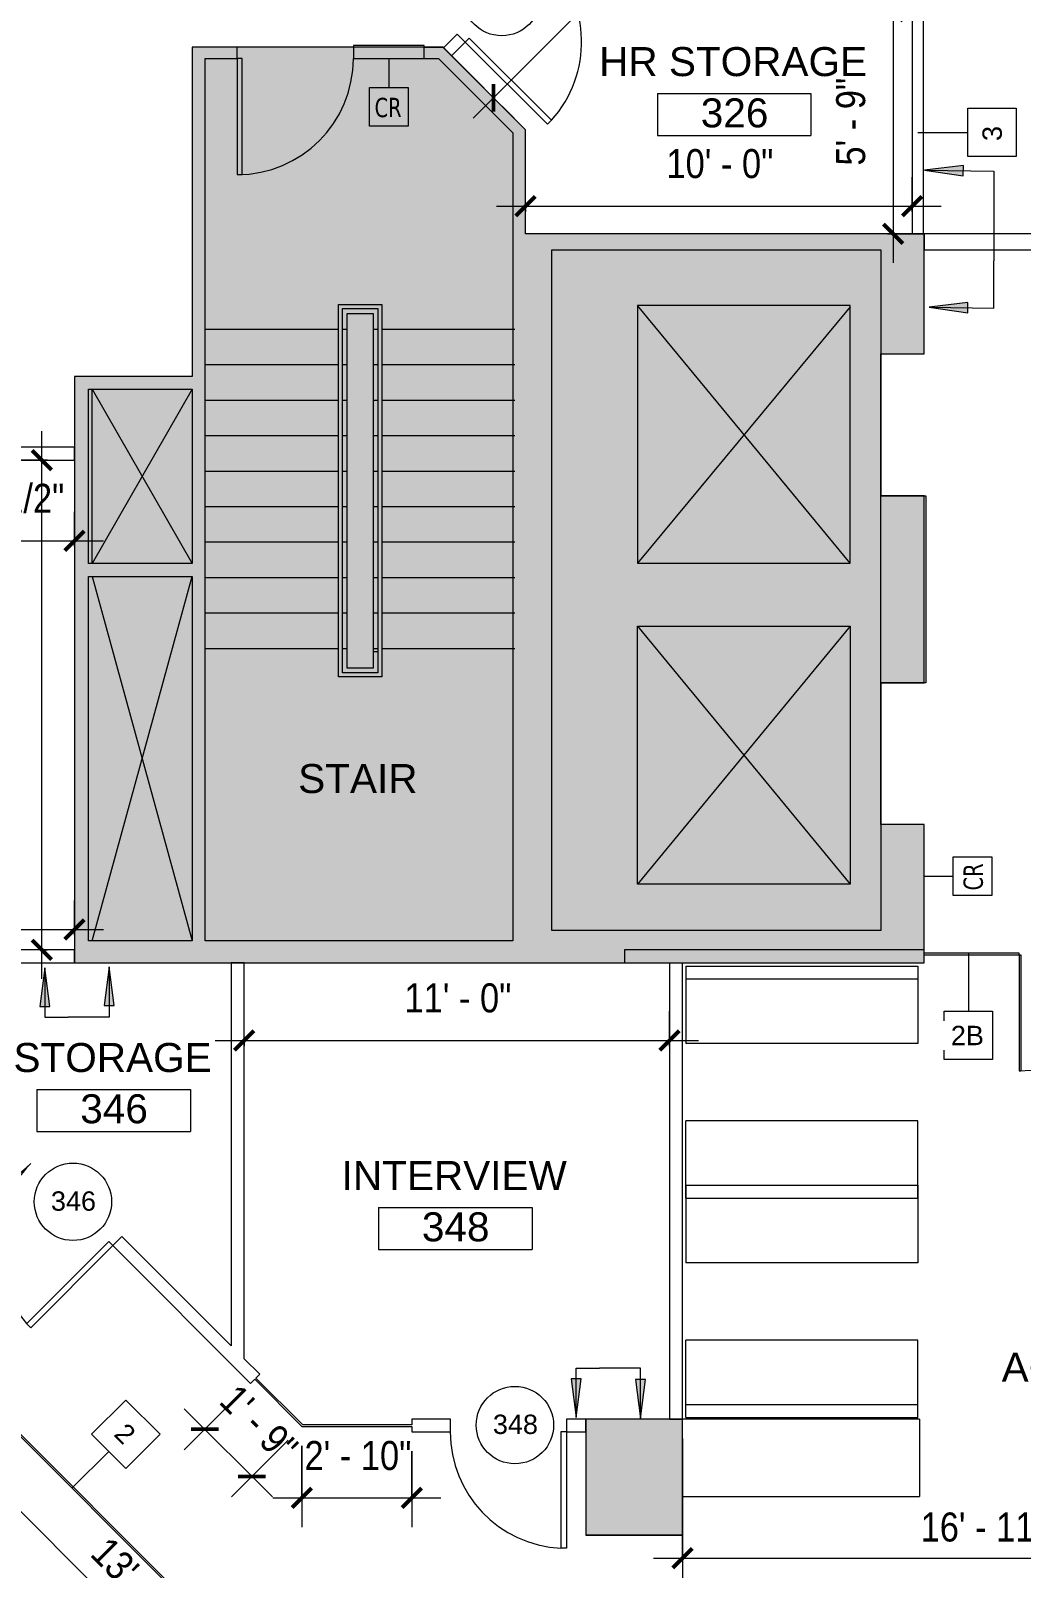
# Model space of a CAD drawing. Header units: inches. Extents: x 41 to 3077, y -701 to 1388.
# Drawn here: x 1170.2 to 1477.4, y -351.5 to 125.3 of the extents above; entities that cross this region are included whole.
import ezdxf

# ---------------------------------------------------------------- set-up
doc = ezdxf.new("R2010")
doc.units = ezdxf.units.IN
doc.header["$MEASUREMENT"] = 0
for name, color, linetype, lineweight in [('3rd Floor Revit Background_dwg', 8, 'Continuous', 9), ('A-ANNO-DIMS', 211, 'Continuous', 9), ('A-ANNO-DIMS-96', 211, 'Continuous', 9), ('A-ANNO-NOTE', 131, 'Continuous', 9), ('A-AREA-IDEN', 2, 'Continuous', 20), ('A-DETL-GENF', 92, 'Continuous', 9), ('A-DETL-MEDM', 33, 'Continuous', 20), ('A-DOOR', 31, 'Continuous', 9), ('A-DOOR-IDEN', 31, 'Continuous', 20), ('A-WALL', 113, 'Continuous', 9), ('A-WALL-IDEN', 211, 'Continuous', 20), ('AWAEX', 7, 'Continuous', 9), ('G-ANNO-SYMB', 111, 'Continuous', 9), ('I-WALL', 2, 'Continuous', 9), ('Q-CASE', 31, 'Continuous', 9)]:
    doc.layers.add(name, color=color, linetype=linetype, lineweight=lineweight)
doc.styles.add('Arial', font='arial.ttf', dxfattribs={"height": 9})
doc.styles.add('Arial_4', font='arial.ttf', dxfattribs={"height": 6})
doc.styles.add('Arial_5', font='arial.ttf', dxfattribs={"width": 0.85, "height": 9})
doc.styles.add('Tahoma', font='tahoma.ttf', dxfattribs={"width": 0.85, "height": 6})
doc.dimstyles.new('Linear_-_3_32__Arial__85_-_1_2__Tolerance', dxfattribs={"dimscale": 12, "dimtxt": 9.182335, "dimasz": 0.5, "dimexe": 0.75, "dimexo": 0.5, "dimgap": 0.5, "dimtad": 1, "dimdec": 1, "dimrnd": 0.5, "dimzin": 3, "dimdsep": 46, "dimlunit": 4, "dimtxsty": 'Arial_5', "dimblk1": 'OBLIQUE', "dimblk2": 'OBLIQUE', "dimsah": 1, "dimcen": 0.09, "dimdle": 0.75, "dimazin": 0, "dimtfac": 1, "dimtdec": 4, "dimtix": 1, "dimtmove": 0, "dimatfit": 3, "dimfxl": 1, "dimtvp": 1, "dimfrac": 2, "dimtolj": 1, "dimtzin": 0, "dimarcsym": 2})
doc.dimstyles.new('Linear_-_3_32__Arial__85_-_1_2__Tolerance_1', dxfattribs={"dimscale": 12, "dimtxt": 9.182335, "dimasz": 0.5, "dimexe": 0.75, "dimexo": 0.5, "dimgap": 0.5, "dimtad": 1, "dimdec": 1, "dimrnd": 0.5, "dimzin": 3, "dimdsep": 46, "dimlunit": 4, "dimtxsty": 'Arial_5', "dimblk1": 'OBLIQUE', "dimblk2": 'OBLIQUE', "dimsah": 1, "dimcen": 0.09, "dimdle": 0.75, "dimazin": 0, "dimtfac": 1, "dimtdec": 4, "dimtix": 1, "dimtmove": 2, "dimatfit": 3, "dimfxl": 1, "dimtvp": 1, "dimfrac": 2, "dimtolj": 1, "dimtzin": 0, "dimarcsym": 2})
doc.dimstyles.new('Linear_-_3_32__Arial__85_-_1__Tolerance_1', dxfattribs={"dimscale": 12, "dimtxt": 9.182335, "dimasz": 0.5, "dimexe": 0.75, "dimexo": 0.5, "dimgap": 0.5, "dimtad": 1, "dimdec": 0, "dimzin": 3, "dimdsep": 46, "dimlunit": 4, "dimtxsty": 'Arial_5', "dimblk1": 'OBLIQUE', "dimblk2": 'OBLIQUE', "dimsah": 1, "dimcen": 0.09, "dimdle": 0.75, "dimazin": 0, "dimtfac": 1, "dimtdec": 4, "dimtix": 1, "dimtmove": 0, "dimatfit": 3, "dimfxl": 1, "dimtvp": 1, "dimfrac": 2, "dimtolj": 1, "dimtzin": 0, "dimarcsym": 2})

# ---------------------------------------------------------------- blocks, each defined once
blk = doc.blocks.new('Single-Flush - 36_ x 96_-2611463-3rd Floor New Construction - Partition Plan')
at = {"layer": 'A-DOOR', "color": 250, "lineweight": 20}
for p, q in [((16.25, 1.75), (16.25, 37.77)), ((18, 37.77), (16.25, 37.77)), ((18, 1.75), (18, 37.77)), ((18, 1.75), (16.25, 1.75))]:
    blk.add_line(p, q, dxfattribs=at)
at = {"layer": 'A-DOOR'}
blk.add_arc((18, 1.75), 36.07, 92.7812, 180, dxfattribs=at)
blk = doc.blocks.new('Single-Flush - 36_ x 96_-1525938-3rd Floor New Construction - Partition Plan')
at = {"layer": 'A-DOOR', "color": 250, "lineweight": 20}
for p, q in [((16.25, -2), (16.25, -38.02)), ((18, -2), (16.25, -2)), ((18, -2), (18, -38.02)), ((18, -38.02), (16.25, -38.02))]:
    blk.add_line(p, q, dxfattribs=at)
at = {"layer": 'A-DOOR'}
blk.add_arc((18, -2), 36.07, 180, 267.2188, dxfattribs=at)
blk = doc.blocks.new('Double-Glass - No Frame - 72_ x 96_-2616943-3rd Floor New Construction - Partition Plan')
at = {"layer": 'A-DOOR', "color": 250, "lineweight": 20}
for p, q in [((-36, -0.25), (-36, -36.25)), ((-36, -0.25), (-35.5, -0.25)), ((-35.5, -0.25), (-35.5, -36.25)), ((35.5, -0.25), (35.5, -36.25)), ((36, -0.25), (35.5, -0.25)), ((36, -0.25), (36, -36.25)), ((-36, -36.25), (-35.5, -36.25))]:
    blk.add_line(p, q, dxfattribs=at)
at = {"layer": 'A-DOOR'}
for centre, start, end in [((-36, -0.25), 270, 360), ((36, -0.25), 180, 270)]:
    blk.add_arc(centre, 36, start, end, dxfattribs=at)
blk = doc.blocks.new('Double-Flush - 72_ x 84_-2907037-3rd Floor New Construction - Partition Plan')
at = {"layer": 'A-DOOR', "color": 250, "lineweight": 20}
for p, q in [((-36, -2), (-36, -38)), ((-36, -2), (-34.25, -2)), ((-34.25, -2), (-34.25, -38)), ((34.25, -2), (34.25, -37.96)), ((36, -2), (34.25, -2)), ((36, -2), (36, -38)), ((-36, -38), (-34.25, -38))]:
    blk.add_line(p, q, dxfattribs=at)
at = {"layer": 'A-DOOR'}
for centre, start, end in [((-36, -2), 270, 360), ((36, -2), 180, 270)]:
    blk.add_arc(centre, 36, start, end, dxfattribs=at)
blk = doc.blocks.new('Counter Top _No Backsplash_ - Standard Counter Top-2794270-3rd Floor New Construction - Partition Plan')
at = {"layer": 'Q-CASE', "lineweight": 13}
for p, q in [((-47.12, 0), (-47.26, 0)), ((-46.62, 0), (-47.12, 0)), ((25.38, 0), (-46.62, 0)), ((26.38, 0), (25.38, 0)), ((-47.26, 0), (-47.26, -24)), ((26.38, 0), (26.38, -24)), ((-47.26, -24), (-46.62, -24)), ((-46.62, -24), (25.38, -24)), ((25.38, -24), (26.38, -24))]:
    blk.add_line(p, q, dxfattribs=at)
blk = doc.blocks.new('Base Cabinet - Standard Base Cabinet-2794247-3rd Floor New Construction - Partition Plan')
at = {"layer": 'Q-CASE', "lineweight": 13}
blk.add_line((71.24, 0), (-0.76, 0), dxfattribs=at)
blk = doc.blocks.new('3rd Floor Revit Background_dwg-1506769-3rd Floor New Construction - Partition Plan')
at = {"layer": 'AWAEX'}
blk.add_hatch(color=256, dxfattribs=at).paths.add_polyline_path([(185.68, -341.22), (189.68, -341.22), (189.68, -305.22), (159.68, -305.22), (159.68, -341.22)], flags=0)
for p, q in [((109.56, 120.23), (115.4, 120.23)), ((109.56, 116.73), (113.95, 116.73)), ((264.66, 62.36), (264.41, 62.36)), ((251.16, 57.36), (251.16, -18.86)), ((37.56, 52.27), (37.56, 48.77)), ((241.69, -39.82), (175.69, 40.18)), ((241.69, 39.7), (175.69, -39.82)), ((82.92, 32.69), (41.67, 32.69)), ((85.67, 32.69), (84.17, 32.69)), ((95.17, 32.69), (93.67, 32.69)), ((137.67, 32.69), (96.42, 32.69)), ((82.92, 21.69), (41.67, 21.69)), ((85.67, 21.69), (84.17, 21.69)), ((95.17, 21.69), (93.67, 21.69)), ((137.67, 21.69), (96.42, 21.69)), ((82.92, 10.69), (41.67, 10.69)), ((85.67, 10.69), (84.17, 10.69)), ((95.17, 10.69), (93.67, 10.69)), ((137.67, 10.69), (96.42, 10.69)), ((82.92, -0.31), (41.67, -0.31)), ((85.67, -0.31), (84.17, -0.31)), ((95.17, -0.31), (93.67, -0.31)), ((137.67, -0.31), (96.42, -0.31)), ((1.06, -7.79), (1.06, -159.73)), ((82.92, -11.31), (41.67, -11.31)), ((85.67, -11.31), (84.17, -11.31)), ((95.17, -11.31), (93.67, -11.31)), ((137.67, -11.31), (96.42, -11.31)), ((82.92, -22.31), (41.67, -22.31)), ((85.67, -22.31), (84.17, -22.31)), ((95.17, -22.31), (93.67, -22.31)), ((137.67, -22.31), (96.42, -22.31)), ((82.92, -33.31), (41.67, -33.31)), ((85.67, -33.31), (84.17, -33.31)), ((95.17, -33.31), (93.67, -33.31)), ((137.67, -33.31), (96.42, -33.31)), ((175.69, -39.82), (241.69, -39.82)), ((82.92, -44.31), (41.67, -44.31)), ((85.67, -44.31), (84.17, -44.31)), ((95.17, -44.31), (93.67, -44.31)), ((137.67, -44.31), (96.42, -44.31)), ((82.92, -55.31), (41.67, -55.31)), ((85.67, -55.31), (84.17, -55.31)), ((95.17, -55.31), (93.67, -55.31)), ((137.67, -55.31), (96.42, -55.31)), ((175.69, -59.36), (241.69, -139.36)), ((241.69, -59.36), (175.69, -139.36)), ((175.69, -139.36), (175.69, -59.36)), ((82.92, -66.31), (41.67, -66.31)), ((85.67, -66.31), (84.17, -66.31)), ((95.17, -66.31), (93.67, -66.31)), ((137.67, -66.31), (96.42, -66.31)), ((95.17, -67.31), (93.67, -67.31)), ((251.16, -76.86), (251.16, -120.86)), ((1.06, -163.73), (49.68, -163.73)), ((53.68, -163.73), (171.66, -163.73)), ((189.68, -305.22), (159.68, -305.22)), ((159.68, -305.22), (159.68, -341.22)), ((189.68, -341.22), (189.68, -305.22)), ((159.68, -341.22), (185.68, -341.22)), ((189.68, -341.22), (159.68, -341.22)), ((185.68, -341.22), (189.68, -341.22))]:
    blk.add_line(p, q, dxfattribs=at)
at = {"layer": 'AWAEX', "flags": 128}
for points in [[(41.56, 116.73), (51.56, 116.73), (51.56, 120.23), (49.56, 120.23), (37.56, 120.23), (37.56, 18.14), (1.06, 18.14), (1.06, -3.79)], [(115.57, 120.06), (115.4, 120.23), (109.56, 120.23)], [(109.56, 116.73), (113.95, 116.73), (137.04, 93.65), (137.04, -156.86), (41.56, -156.86), (41.56, 116.73)], [(260.91, 62.36), (140.97, 62.36), (140.97, 94.66), (118.05, 117.59)], [(264.66, -159.73), (264.66, -120.86), (251.16, -120.86), (251.16, -153.73), (149.16, -153.73), (149.16, 57.36), (251.16, 57.36), (251.16, 25.14), (264.66, 25.14), (264.66, 57.36)], [(84.17, -73.81), (84.17, 39.19), (95.17, 39.19), (95.17, -73.81), (84.17, -73.81)], [(37.56, 14.14), (6.56, -39.86), (6.56, 14.14), (37.56, -39.86)], [(5.43, -156.86), (5.43, -43.86), (37.56, -43.86), (37.56, -156.86), (5.43, -156.86)], [(6.56, -43.86), (37.56, -156.86), (6.56, -156.86), (37.56, -43.86)], [(241.69, -139.36), (175.69, -139.36), (175.69, -59.36), (241.69, -59.36), (241.69, -139.36)]]:
    blk.add_lwpolyline(points, dxfattribs=at)
for points in [[(51.56, 116.73), (51.56, 80.73), (53.06, 80.73), (53.06, 116.73)], [(82.92, -75.06), (82.92, 40.44), (96.42, 40.44), (96.42, -75.06)], [(241.69, 40.18), (175.69, 40.18), (175.69, -39.82), (241.69, -39.82)], [(93.67, 37.69), (93.67, -72.31), (85.67, -72.31), (85.67, 37.69)], [(5.43, 14.14), (37.56, 14.14), (37.56, -39.86), (5.43, -39.86)], [(251.16, -76.86), (251.16, -18.86), (265.16, -18.86), (265.16, -76.86)]]:
    blk.add_lwpolyline(points, close=True, dxfattribs=at)
at = {"layer": 'AWAEX'}
blk.add_arc((51.56, 116.73), 36, 270, 0, dxfattribs=at)
at = {"layer": 'AWAEX', "insert": (88.96, -102.07), "char_height": 9, "width": 44.1848, "attachment_point": 2, "line_spacing_factor": 0.941778, "style": 'Arial'}
blk.add_mtext('STAIR', dxfattribs=at)
blk = doc.blocks.new('FORM Room Tag - Name _ Number-61107-3rd Floor New Construction - Partition Plan')
at = {"layer": 'A-AREA-IDEN'}
for p, q in [((-0.2444, -0.0231), (-0.2444, -0.1589)), ((-0.2444, -0.0231), (0.2515, -0.0231)), ((0.2515, -0.0231), (0.2515, -0.1589)), ((-0.2444, -0.1589), (0.2515, -0.1589))]:
    blk.add_line(p, q, dxfattribs=at)
blk = doc.blocks.new('FORM Wall Tag - Default-61693-3rd Floor New Construction - Partition Plan')
at = {"layer": 'A-WALL-IDEN'}
for p, q in [((-0.078125, 0.078125), (0.078125, 0.078125)), ((-0.078125, -0.078125), (-0.078125, 0.078125)), ((0.078125, 0.078125), (0.078125, -0.078125)), ((0.078125, -0.078125), (-0.078125, -0.078125))]:
    blk.add_line(p, q, dxfattribs=at)
blk = doc.blocks.new('FORM Door Tag - Default-60822-3rd Floor New Construction - Partition Plan')
at = {"layer": 'A-DOOR-IDEN'}
blk.add_circle((-0.002, 0), 0.125, dxfattribs=at)
blk = doc.blocks.new('DIMBLOCK1-3rd Floor New Construction - Partition Plan')
at = {"layer": 'A-ANNO-DIMS-96'}
for p, q in [((1236.35, -189.52), (1236.35, -178.76)), ((1368.35, -189.52), (1368.35, -178.76)), ((1227.35, -187.76), (1377.35, -187.76)), ((1236.35, -187.76), (1236.35, -189.52)), ((1368.35, -187.76), (1368.35, -189.52))]:
    blk.add_line(p, q, dxfattribs=at)
at = {"layer": 'A-ANNO-DIMS-96', "lineweight": 50}
for p, q in [((1236.35, -187.76), (1239.35, -184.76)), ((1368.35, -187.76), (1371.35, -184.76)), ((1236.35, -187.76), (1233.35, -190.76)), ((1368.35, -187.76), (1365.35, -190.76))]:
    blk.add_line(p, q, dxfattribs=at)
at = {"layer": 'A-ANNO-DIMS-96', "color": 0, "insert": (1286.1, -170.08), "char_height": 9, "width": 38.9896, "attachment_point": 1, "line_spacing_factor": 0.941778, "style": 'Arial_5'}
blk.add_mtext('11\' - 0"', dxfattribs=at)
blk = doc.blocks.new('_Oblique')
at = {"color": 0, "linetype": 'ByBlock', "lineweight": -2}
blk.add_line((-0.5, -0.5), (0.5, 0.5), dxfattribs=at)
blk = doc.blocks.new('DIMBLOCK3-3rd Floor New Construction - Partition Plan')
at = {"layer": 'A-ANNO-DIMS-96'}
for p, q in [((1372.35, -311.22), (1372.35, -357.37)), ((1372.35, -348.37), (1372.35, -311.22)), ((1575.82, -347.22), (1575.82, -357.37)), ((1575.82, -348.37), (1575.82, -347.22)), ((1363.35, -348.37), (1584.82, -348.37))]:
    blk.add_line(p, q, dxfattribs=at)
at = {"layer": 'A-ANNO-DIMS-96', "lineweight": 50}
for p, q in [((1372.35, -348.37), (1375.35, -345.37)), ((1575.82, -348.37), (1578.82, -345.37)), ((1372.35, -348.37), (1369.35, -351.37)), ((1575.82, -348.37), (1572.82, -351.37))]:
    blk.add_line(p, q, dxfattribs=at)
at = {"layer": 'A-ANNO-DIMS-96', "color": 0, "insert": (1446.19, -334.19), "char_height": 9, "width": 66.9604, "attachment_point": 1, "line_spacing_factor": 0.941778, "style": 'Arial_5'}
blk.add_mtext('16\' - 11 1/2"', dxfattribs=at)
blk = doc.blocks.new('DIMBLOCK26-3rd Floor New Construction - Partition Plan')
at = {"layer": 'A-ANNO-DIMS-96'}
for p, q in [((1323.64, 69.21), (1323.64, 79.97)), ((1443.57, 69.21), (1443.57, 79.97)), ((1314.64, 70.97), (1452.57, 70.97)), ((1323.64, 70.97), (1323.64, 69.21)), ((1443.57, 70.97), (1443.57, 69.21))]:
    blk.add_line(p, q, dxfattribs=at)
at = {"layer": 'A-ANNO-DIMS-96', "lineweight": 50}
for p, q in [((1323.64, 70.97), (1326.64, 73.97)), ((1443.57, 70.97), (1446.57, 73.97)), ((1323.64, 70.97), (1320.64, 67.97)), ((1443.57, 70.97), (1440.57, 67.97))]:
    blk.add_line(p, q, dxfattribs=at)
at = {"layer": 'A-ANNO-DIMS-96', "color": 0, "insert": (1367.36, 88.65), "char_height": 9, "width": 38.9896, "attachment_point": 1, "line_spacing_factor": 0.941778, "style": 'Arial_5'}
blk.add_mtext('10\' - 0"', dxfattribs=at)
blk = doc.blocks.new('DIMBLOCK27-3rd Floor New Construction - Partition Plan')
at = {"layer": 'A-ANNO-DIMS-96'}
for p, q in [((1437.68, 140.39), (1437.68, 53.36)), ((1437.57, 131.39), (1446.68, 131.39)), ((1437.68, 131.39), (1437.57, 131.39)), ((1435.92, 62.36), (1446.68, 62.36)), ((1437.68, 62.36), (1435.92, 62.36))]:
    blk.add_line(p, q, dxfattribs=at)
at = {"layer": 'A-ANNO-DIMS-96', "lineweight": 50}
for p, q in [((1437.68, 131.39), (1434.68, 134.39)), ((1437.68, 131.39), (1440.68, 128.39)), ((1437.68, 62.36), (1434.68, 65.36)), ((1437.68, 62.36), (1440.68, 59.36))]:
    blk.add_line(p, q, dxfattribs=at)
at = {"layer": 'A-ANNO-DIMS-96', "color": 0, "insert": (1419.99, 83.53), "char_height": 9, "width": 32.0393, "attachment_point": 1, "rotation": 90, "line_spacing_factor": 0.941778, "style": 'Arial_5'}
blk.add_mtext('5\' - 9"', dxfattribs=at)
blk = doc.blocks.new('DIMBLOCK28-3rd Floor New Construction - Partition Plan')
at = {"layer": 'A-ANNO-DIMS-96'}
for p, q in [((1398.42, 189.27), (1307.36, 98.21)), ((1390.81, 184.15), (1398.42, 176.54)), ((1392.05, 182.91), (1390.81, 184.15)), ((1312.48, 105.82), (1320.09, 98.21)), ((1313.72, 104.58), (1312.48, 105.82))]:
    blk.add_line(p, q, dxfattribs=at)
at = {"layer": 'A-ANNO-DIMS-96', "lineweight": 50}
for p, q in [((1392.05, 182.91), (1392.05, 187.15)), ((1392.05, 182.91), (1392.05, 178.67)), ((1313.72, 104.58), (1313.72, 108.82)), ((1313.72, 104.58), (1313.72, 100.33))]:
    blk.add_line(p, q, dxfattribs=at)
at = {"layer": 'A-ANNO-DIMS-96', "color": 0, "insert": (1336.84, 147.67), "char_height": 9, "width": 32.0393, "attachment_point": 1, "rotation": 45, "line_spacing_factor": 0.941778, "style": 'Arial_5'}
blk.add_mtext('9\' - 3"', dxfattribs=at)
blk = doc.blocks.new('DIMBLOCK52-3rd Floor New Construction - Partition Plan')
at = {"layer": 'A-ANNO-DIMS-96'}
for p, q in [((1254.3, -313.47), (1254.3, -338.69)), ((1254.3, -329.69), (1254.3, -313.47)), ((1288.35, -315.22), (1288.35, -338.69)), ((1288.35, -329.69), (1288.35, -315.22)), ((1245.3, -329.69), (1297.35, -329.69))]:
    blk.add_line(p, q, dxfattribs=at)
at = {"layer": 'A-ANNO-DIMS-96', "lineweight": 50}
for p, q in [((1254.3, -329.69), (1257.3, -326.69)), ((1288.35, -329.69), (1291.35, -326.69)), ((1254.3, -329.69), (1251.3, -332.69)), ((1288.35, -329.69), (1285.35, -332.69))]:
    blk.add_line(p, q, dxfattribs=at)
at = {"layer": 'A-ANNO-DIMS-96', "color": 0, "insert": (1255.08, -312.01), "char_height": 9, "width": 38.9896, "attachment_point": 1, "line_spacing_factor": 0.941778, "style": 'Arial_5'}
blk.add_mtext('2\' - 10"', dxfattribs=at)
blk = doc.blocks.new('DIMBLOCK53-3rd Floor New Construction - Partition Plan')
at = {"layer": 'A-ANNO-DIMS-96'}
for p, q in [((1234.11, -298.41), (1217.78, -314.73)), ((1224.15, -308.37), (1234.11, -298.41)), ((1245.14, -329.36), (1217.78, -302)), ((1250.06, -311.72), (1232.41, -329.36)), ((1238.78, -323), (1250.06, -311.72))]:
    blk.add_line(p, q, dxfattribs=at)
at = {"layer": 'A-ANNO-DIMS-96', "lineweight": 50}
for p, q in [((1224.15, -308.37), (1219.91, -308.37)), ((1224.15, -308.37), (1228.39, -308.37)), ((1238.78, -323), (1234.54, -323)), ((1238.78, -323), (1243.02, -323))]:
    blk.add_line(p, q, dxfattribs=at)
at = {"layer": 'A-ANNO-DIMS-96', "color": 0, "insert": (1234.53, -293.74), "char_height": 9, "width": 32.0393, "attachment_point": 1, "rotation": 315, "line_spacing_factor": 0.941778, "style": 'Arial_5'}
blk.add_mtext('1\' - 9"', dxfattribs=at)
blk = doc.blocks.new('DIMBLOCK54-3rd Floor New Construction - Partition Plan')
at = {"layer": 'A-ANNO-DIMS-96'}
for p, q in [((1173.59, -168.73), (1173.59, 1.21)), ((1175.35, -7.79), (1164.59, -7.79)), ((1173.59, -7.79), (1175.35, -7.79)), ((1175.35, -159.73), (1164.59, -159.73)), ((1173.59, -159.73), (1175.35, -159.73))]:
    blk.add_line(p, q, dxfattribs=at)
at = {"layer": 'A-ANNO-DIMS-96', "lineweight": 50}
for p, q in [((1173.59, -7.79), (1170.59, -4.79)), ((1173.59, -7.79), (1176.59, -10.79)), ((1173.59, -159.73), (1170.59, -156.73)), ((1173.59, -159.73), (1176.59, -162.73))]:
    blk.add_line(p, q, dxfattribs=at)
at = {"layer": 'A-ANNO-DIMS-96', "color": 0, "insert": (1155.91, -100.01), "char_height": 9, "width": 38.9896, "attachment_point": 1, "rotation": 90, "line_spacing_factor": 0.941778, "style": 'Arial_5'}
blk.add_mtext('12\' - 8"', dxfattribs=at)
blk = doc.blocks.new('DIMBLOCK55-3rd Floor New Construction - Partition Plan')
at = {"layer": 'A-ANNO-DIMS-96'}
for p, q in [((1125.47, -13.79), (1125.47, -41.84)), ((1125.47, -32.84), (1125.47, -13.79)), ((1183.73, -34.6), (1183.73, -23.84)), ((1116.47, -32.84), (1192.73, -32.84)), ((1183.73, -32.84), (1183.73, -34.6))]:
    blk.add_line(p, q, dxfattribs=at)
at = {"layer": 'A-ANNO-DIMS-96', "lineweight": 50}
for p, q in [((1125.47, -32.84), (1122.47, -35.84)), ((1125.47, -32.84), (1128.47, -29.84)), ((1183.73, -32.84), (1180.73, -35.84)), ((1183.73, -32.84), (1186.73, -29.84))]:
    blk.add_line(p, q, dxfattribs=at)
at = {"layer": 'A-ANNO-DIMS-96', "color": 0, "insert": (1129.59, -15.16), "char_height": 9, "width": 60.0101, "attachment_point": 1, "line_spacing_factor": 0.941778, "style": 'Arial_5'}
blk.add_mtext('4\' - 10 1/2"', dxfattribs=at)
blk = doc.blocks.new('DIMBLOCK56-3rd Floor New Construction - Partition Plan')
at = {"layer": 'A-ANNO-DIMS-96'}
for p, q in [((1109.58, -158.1), (1109.58, -144.42)), ((1183.73, -155.18), (1183.73, -144.42)), ((1100.58, -153.42), (1192.73, -153.42)), ((1109.58, -153.42), (1109.58, -158.1)), ((1183.73, -153.42), (1183.73, -155.18))]:
    blk.add_line(p, q, dxfattribs=at)
at = {"layer": 'A-ANNO-DIMS-96', "lineweight": 50}
for p, q in [((1109.58, -153.42), (1112.58, -150.42)), ((1183.73, -153.42), (1186.73, -150.42)), ((1109.58, -153.42), (1106.58, -156.42)), ((1183.73, -153.42), (1180.73, -156.42))]:
    blk.add_line(p, q, dxfattribs=at)
at = {"layer": 'A-ANNO-DIMS-96', "color": 0, "insert": (1133.3, -141.31), "char_height": 9, "width": 32.0393, "attachment_point": 1, "line_spacing_factor": 0.941778, "style": 'Arial_5'}
blk.add_mtext('6\' - 2"', dxfattribs=at)
blk = doc.blocks.new('DIMBLOCK62-3rd Floor New Construction - Partition Plan')
at = {"layer": 'A-ANNO-DIMS-96'}
for p, q in [((1258.83, -425.64), (1132.97, -299.78)), ((1145.41, -300.06), (1132.97, -312.5)), ((1139.33, -306.14), (1145.41, -300.06)), ((1258.55, -413.2), (1246.11, -425.64)), ((1252.47, -419.28), (1258.55, -413.2))]:
    blk.add_line(p, q, dxfattribs=at)
at = {"layer": 'A-ANNO-DIMS-96', "lineweight": 50}
for p, q in [((1139.33, -306.14), (1135.09, -306.14)), ((1139.33, -306.14), (1143.58, -306.14)), ((1252.47, -419.28), (1248.23, -419.28)), ((1252.47, -419.28), (1256.71, -419.28))]:
    blk.add_line(p, q, dxfattribs=at)
at = {"layer": 'A-ANNO-DIMS-96', "color": 0, "insert": (1194.57, -341.07), "char_height": 9, "width": 38.9896, "attachment_point": 1, "rotation": 315, "line_spacing_factor": 0.941778, "style": 'Arial_5'}
blk.add_mtext('13\' - 4"', dxfattribs=at)

msp = doc.modelspace()

# ---------------------------------------------------------------- hatches: boundary and pattern name
at = {"layer": 'A-ANNO-NOTE', "lineweight": 20}
for points in [[(1447.45, 82.13), (1459.42, 80.36), (1459.47, 83.52)], [(1448.84, 39.65), (1460.81, 37.86), (1460.87, 41.02)], [(1174.52, -165.23), (1172.94, -177.23), (1176.1, -177.23)], [(1194.47, -164.99), (1192.89, -176.99), (1196.05, -176.99)], [(1339.34, -304.75), (1340.92, -292.75), (1337.76, -292.75)], [(1359.29, -304.99), (1360.87, -292.99), (1357.71, -292.99)]]:
    msp.add_hatch(color=256, dxfattribs=at).paths.add_polyline_path(points, flags=0)
at = {"layer": 'A-DETL-GENF'}
h = msp.add_hatch(color=9, dxfattribs=at)
h.paths.add_polyline_path([(2699.74, -163.73), (2713.64, -163.73), (2713.64, 78.29), (2426.14, 78.29), (2426.14, -163.73), (2660.14, -163.73)], flags=0)
h.paths.add_polyline_path([(1444.85, -163.73), (1447.32, -163.73), (1447.32, -120.86), (1433.82, -120.86), (1433.82, -76.86), (1447.32, -76.86), (1447.32, -18.86), (1433.82, -18.86), (1433.82, 25.14), (1447.32, 25.14), (1447.32, 62.36), (1323.64, 62.36), (1323.64, 94.66), (1298.07, 120.23), (1220.23, 120.23), (1220.23, 18.14), (1183.73, 18.14), (1183.73, -163.73), (1433.82, -163.73)], flags=0)
h.paths.add_polyline_path([(1682.35, -163.73), (1714.32, -163.73), (1714.32, -147.94), (1936.36, -147.94), (1936.36, -163.73), (2049.86, -163.73), (2049.86, 62.36), (1575.82, 62.36), (1575.82, 25.14), (1589.82, 25.14), (1589.82, -20.73), (1575.82, -20.73), (1575.82, -78.73), (1589.82, -78.73), (1589.82, -120.86), (1575.82, -120.86), (1575.82, -163.73), (1678.35, -163.73)], flags=0)
h.paths.add_polyline_path([(791.17, 330.78), (841.01, 330.78), (966.34, 456.11), (853.45, 569.01), (791.17, 569.01), (791.16, 773.5), (677.1, 773.5), (677.1, 330.78), (759.34, 330.78)], flags=0)

# ---------------------------------------------------------------- linework, layer by layer
at = {"layer": 'A-ANNO-NOTE', "lineweight": 20}
for p, q in [((1281.23, 116.73), (1281.23, 107.73)), ((1275.23, 107.73), (1287.23, 107.73)), ((1275.23, 95.73), (1275.23, 107.73)), ((1287.23, 107.73), (1287.23, 95.73)), ((1287.23, 95.73), (1275.23, 95.73)), ((1459.47, 83.52), (1447.45, 82.13)), ((1447.45, 82.13), (1459.42, 80.36)), ((1447.45, 82.13), (1468.94, 81.78)), ((1459.42, 80.36), (1459.47, 83.52)), ((1468.94, 81.78), (1468.94, 53.99)), ((1468.94, 39.3), (1468.94, 53.99)), ((1460.87, 41.02), (1448.84, 39.65)), ((1448.84, 39.65), (1460.81, 37.86)), ((1448.84, 39.65), (1468.94, 39.3)), ((1460.81, 37.86), (1460.87, 41.02)), ((1456.32, -130.86), (1468.32, -130.86)), ((1456.32, -142.86), (1456.32, -130.86)), ((1468.32, -130.86), (1468.32, -142.86)), ((1447.32, -136.86), (1456.32, -136.86)), ((1468.32, -142.86), (1456.32, -142.86)), ((1174.52, -165.23), (1172.94, -177.23)), ((1176.1, -177.23), (1174.52, -165.23)), ((1174.52, -165.23), (1174.52, -180.56)), ((1194.47, -164.99), (1192.89, -176.99)), ((1196.05, -176.99), (1194.47, -164.99)), ((1194.47, -164.99), (1194.47, -180.56)), ((1172.94, -177.23), (1176.1, -177.23)), ((1174.52, -180.56), (1181.73, -180.56)), ((1194.47, -180.56), (1181.73, -180.56)), ((1192.89, -176.99), (1196.05, -176.99)), ((1339.34, -289.42), (1346.54, -289.42)), ((1339.34, -304.75), (1339.34, -289.42)), ((1359.29, -289.42), (1346.54, -289.42)), ((1359.29, -304.99), (1359.29, -289.42)), ((1340.92, -292.75), (1337.76, -292.75)), ((1337.76, -292.75), (1339.34, -304.75)), ((1339.34, -304.75), (1340.92, -292.75)), ((1360.87, -292.99), (1357.71, -292.99)), ((1357.71, -292.99), (1359.29, -304.99)), ((1359.29, -304.99), (1360.87, -292.99))]:
    msp.add_line(p, q, dxfattribs=at)
at = {"layer": 'A-DETL-MEDM'}
for p, q in [((1234.23, 120.23), (1220.23, 120.23)), ((1220.23, 120.23), (1220.23, 18.14)), ((1270.23, 120.23), (1234.23, 120.23)), ((1298.07, 120.23), (1270.23, 120.23)), ((1323.64, 94.66), (1298.07, 120.23)), ((1323.64, 62.36), (1323.64, 94.66)), ((1447.32, 62.36), (1323.64, 62.36)), ((1447.32, 25.14), (1447.32, 62.36)), ((1433.82, -18.86), (1433.82, 25.14)), ((1433.82, 25.14), (1447.32, 25.14)), ((1220.23, 18.14), (1183.73, 18.14)), ((1183.73, 18.14), (1183.73, -163.73)), ((1447.32, -18.86), (1433.82, -18.86)), ((1447.32, -76.86), (1447.32, -18.86)), ((1433.82, -120.86), (1433.82, -76.86)), ((1433.82, -76.86), (1447.32, -76.86)), ((1447.32, -120.86), (1433.82, -120.86)), ((1447.32, -163.73), (1447.32, -120.86)), ((1183.73, -163.73), (1447.32, -163.73)), ((1373.35, -164.72), (1445.35, -164.72)), ((1373.35, -164.72), (1373.35, -188.72)), ((1445.35, -164.72), (1445.35, -188.72)), ((1373.35, -168.72), (1445.35, -168.72)), ((1445.35, -188.72), (1373.35, -188.72)), ((1445.35, -212.72), (1373.35, -212.72)), ((1373.35, -236.72), (1373.35, -212.72)), ((1445.35, -236.72), (1445.35, -212.72)), ((1373.35, -232.72), (1445.35, -232.72)), ((1373.35, -232.72), (1373.35, -256.72)), ((1445.35, -232.72), (1445.35, -256.72)), ((1373.35, -236.72), (1445.35, -236.72)), ((1445.35, -256.72), (1373.35, -256.72)), ((1373.35, -304.72), (1373.35, -280.72)), ((1445.35, -280.72), (1373.35, -280.72)), ((1445.35, -304.72), (1445.35, -280.72)), ((1373.35, -300.72), (1445.35, -300.72)), ((1373.35, -304.72), (1445.35, -304.72))]:
    msp.add_line(p, q, dxfattribs=at)
at = {"layer": 'A-WALL', "color": 250, "lineweight": 20}
for p, q in [((1292.23, 120.73), (1270.23, 120.73)), ((1270.23, 120.73), (1270.23, 116.73)), ((1292.23, 116.73), (1292.23, 120.73)), ((1270.23, 116.73), (1292.23, 116.73)), ((1575.82, 62.36), (1447.32, 62.36)), ((1447.32, 62.36), (1447.32, 57.36)), ((1447.32, 57.36), (1575.82, 57.36)), ((1183.73, -3.79), (1123.81, -3.79)), ((1183.73, -7.79), (1183.73, -3.79)), ((1125.47, -7.79), (1183.73, -7.79)), ((1183.73, -159.73), (1109.58, -159.73)), ((1183.73, -163.73), (1183.73, -159.73)), ((1447.32, -159.73), (1354.32, -159.73)), ((1354.32, -159.73), (1354.32, -163.73)), ((1447.32, -160.73), (1447.32, -159.73)), ((1447.32, -163.73), (1447.32, -161.23)), ((1113.58, -163.73), (1183.73, -163.73)), ((1232.35, -163.73), (1232.35, -282.5)), ((1236.35, -163.73), (1232.35, -163.73)), ((1236.35, -286.5), (1236.35, -163.73)), ((1354.32, -163.73), (1368.35, -163.73)), ((1368.35, -163.73), (1368.35, -305.22)), ((1372.35, -305.22), (1372.35, -163.73)), ((1372.35, -163.73), (1447.32, -163.73)), ((1198.43, -248.59), (1195.6, -251.42)), ((1195.6, -251.42), (1238.35, -294.16)), ((1232.35, -282.5), (1198.43, -248.59)), ((1241.18, -291.34), (1236.35, -286.5)), ((1238.35, -294.16), (1239.67, -292.84)), ((1240.03, -292.49), (1241.18, -291.34)), ((1300.35, -305.22), (1288.35, -305.22)), ((1288.35, -305.22), (1288.35, -306.97)), ((1288.35, -307.47), (1288.35, -309.22)), ((1288.35, -309.22), (1300.35, -309.22)), ((1300.35, -309.22), (1300.35, -305.22)), ((1342.35, -305.22), (1336.35, -305.22)), ((1336.35, -305.22), (1336.35, -309.22)), ((1336.35, -309.22), (1342.35, -309.22)), ((1342.35, -309.22), (1342.35, -305.22)), ((1368.35, -305.22), (1372.35, -305.22))]:
    msp.add_line(p, q, dxfattribs=at)
at = {"layer": 'A-WALL-IDEN'}
for p, q in [((1445.32, 93.81), (1460.86, 93.81)), ((1461.03, -160.98), (1461.03, -178.74)), ((1183.13, -326.46), (1194.36, -315.23))]:
    msp.add_line(p, q, dxfattribs=at)
at = {"layer": 'I-WALL', "color": 250, "lineweight": 20}
for p, q in [((1443.57, 131.39), (1443.57, 62.36)), ((1447.07, 62.36), (1447.07, 132.84)), ((1302.48, 124.3), (1298.24, 120.06)), ((1304.96, 121.83), (1302.48, 124.3)), ((1298.24, 120.06), (1300.71, 117.59)), ((1300.71, 117.59), (1304.96, 121.83)), ((1443.57, 62.36), (1447.07, 62.36)), ((1476.82, -160.73), (1447.32, -160.73)), ((1447.32, -161.23), (1476.82, -161.23)), ((1476.82, -161.23), (1476.82, -160.73)), ((1150.89, -294.58), (1264.03, -407.72)), ((1264.39, -407.36), (1151.25, -294.22)), ((1239.67, -292.84), (1254.3, -307.47)), ((1254.51, -306.97), (1240.03, -292.49)), ((1254.3, -307.47), (1288.35, -307.47)), ((1288.35, -306.97), (1254.51, -306.97))]:
    msp.add_line(p, q, dxfattribs=at)

# ---------------------------------------------------------------- block references
at = {"layer": '3rd Floor Revit Background_dwg', "color": 7}
msp.add_blockref('3rd Floor Revit Background_dwg-1506769-3rd Floor New Construction - Partition Plan', (1182.67, 0), dxfattribs=at)
at = {"layer": 'A-AREA-IDEN', "xscale": 95.99999999999994, "yscale": 95.99999999999994, "zscale": 95.99999999999994}
for p in [(1388.02, 108.1), (1195.53, -200.76), (1301.51, -237.37)]:
    msp.add_blockref('FORM Room Tag - Name _ Number-61107-3rd Floor New Construction - Partition Plan', p, dxfattribs=at)
at = {"layer": 'A-DOOR', "lineweight": 13}
for name, p, rotation in [('Single-Flush - 36_ x 96_-2611463-3rd Floor New Construction - Partition Plan', (1316.45, 135.79), 225), ('Double-Flush - 72_ x 84_-2907037-3rd Floor New Construction - Partition Plan', (1171.56, -224.55), 314.9999999999998)]:
    msp.add_blockref(name, p, dxfattribs=dict(at, rotation=rotation))
for name, p in [('Double-Glass - No Frame - 72_ x 96_-2616943-3rd Floor New Construction - Partition Plan', (1512.82, -160.98)), ('Single-Flush - 36_ x 96_-1525938-3rd Floor New Construction - Partition Plan', (1318.35, -307.22))]:
    msp.add_blockref(name, p, dxfattribs=at)
at = {"layer": 'A-DOOR-IDEN', "xscale": 95.99999999999994, "yscale": 95.99999999999994, "zscale": 95.99999999999994}
for p in [(1316.45, 135.79), (1183.45, -237.83), (1320.55, -307.08)]:
    msp.add_blockref('FORM Door Tag - Default-60822-3rd Floor New Construction - Partition Plan', p, dxfattribs=at)
at = {"layer": 'A-WALL-IDEN', "xscale": 95.99999999999994, "yscale": 95.99999999999994, "zscale": 95.99999999999994}
for p, rotation in [((1468.36, 93.81), 90.00000000000001), ((1199.66, -309.92), 314.9999999999998)]:
    msp.add_blockref('FORM Wall Tag - Default-61693-3rd Floor New Construction - Partition Plan', p, dxfattribs=dict(at, rotation=rotation))
msp.add_blockref('FORM Wall Tag - Default-61693-3rd Floor New Construction - Partition Plan', (1461.03, -186.24), dxfattribs=at)
at = {"layer": 'Q-CASE', "lineweight": 13}
for name, p in [('Counter Top _No Backsplash_ - Standard Counter Top-2794270-3rd Floor New Construction - Partition Plan', (1419.46, -305.22)), ('Base Cabinet - Standard Base Cabinet-2794247-3rd Floor New Construction - Partition Plan', (1373.61, -305.22))]:
    msp.add_blockref(name, p, dxfattribs=at)

# ---------------------------------------------------------------- texts
at = {"layer": 'A-ANNO-NOTE', "insert": (1276.82, 104.55), "char_height": 6, "width": 10.096, "attachment_point": 1, "style": 'Tahoma'}
msp.add_mtext('CR', dxfattribs=at)
at = {"layer": 'A-ANNO-NOTE', "insert": (1459.5, -141.27), "char_height": 6, "width": 10.096, "attachment_point": 1, "rotation": 90, "style": 'Tahoma'}
msp.add_mtext('CR', dxfattribs=at)
at = {"layer": 'A-AREA-IDEN', "lineweight": 9, "char_height": 9, "attachment_point": 2, "line_spacing_factor": 0.941778, "style": 'Arial'}
for s, insert, width in [('HR STORAGE', (1388.03, 120.28), 99.1679), ('326', (1388.49, 104.38), 25.1225), ('STORAGE', (1195.54, -188.58), 73.3842), ('346', (1196.01, -204.48), 25.1225), ('INTERVIEW', (1301.52, -225.19), 83.301), ('348', (1301.98, -241.09), 25.1225)]:
    msp.add_mtext(s, dxfattribs=dict(at, insert=insert, width=width))
at = {"layer": 'A-DOOR-IDEN', "lineweight": 9, "char_height": 6, "width": 16.7484, "attachment_point": 2, "line_spacing_factor": 0.941778, "style": 'Arial_4'}
for s, insert in [('346', (1183.41, -234.6)), ('348', (1320.51, -303.84))]:
    msp.add_mtext(s, dxfattribs=dict(at, insert=insert))

# ---------------------------------------------------------------- dimensions: what is measured, and where the dimension line sits
at = {"layer": 'A-ANNO-DIMS'}
dim = msp.add_linear_dim(base=(1313.72, 104.58), p1=(1395.05, 179.91), p2=(1316.72, 101.58), angle=45, dimstyle='Linear_-_3_32__Arial__85_-_1_2__Tolerance_1', override={"dimpost": '<>', "dimfxl": 110.77724}, dxfattribs=at)
dim.commit()
dim.dimension.update_dxf_attribs({"geometry": 'DIMBLOCK28-3rd Floor New Construction - Partition Plan', "text_midpoint": (1352.41, 154.76), "dimtype": 160, "text_rotation": 45})
for base, p1, p2, angle, dimstyle, override, picture, middle in [((1437.68, 62.36), (1443.57, 131.39), (1441.92, 62.36), 90, 'Linear_-_3_32__Arial__85_-_1_2__Tolerance', {"dimpost": '<>', "dimfxl": 69.046645}, 'DIMBLOCK27-3rd Floor New Construction - Partition Plan', (1427.08, 96.88)), ((1173.59, -7.79), (1169.35, -159.73), (1169.35, -7.79), 90, 'Linear_-_3_32__Arial__85_-_1_2__Tolerance', {"dimpost": '<>', "dimfxl": 151.949394}, 'DIMBLOCK54-3rd Floor New Construction - Partition Plan', (1162.99, -83.76)), ((1224.15, -308.37), (1254.3, -307.47), (1238.35, -294.16), 315, 'Linear_-_3_32__Arial__85_-_1__Tolerance_1', {"dimpost": '<>', "dimfxl": 20.773328}, 'DIMBLOCK53-3rd Floor New Construction - Partition Plan', (1238.96, -308.19))]:
    dim = msp.add_linear_dim(base=base, p1=p1, p2=p2, angle=angle, dimstyle=dimstyle, override=override, dxfattribs=at)
    dim.commit()
    dim.dimension.update_dxf_attribs({"geometry": picture, "text_midpoint": middle})
for base, p1, p2, override, picture, middle in [((1443.57, 70.97), (1323.64, 75.21), (1443.57, 75.21), {"dimpost": '<>', "dimfxl": 119.9345}, 'DIMBLOCK26-3rd Floor New Construction - Partition Plan', (1383.61, 81.56)), ((1183.73, -32.84), (1125.47, -7.79), (1183.73, -28.6), {"dimpost": '<>', "dimfxl": 61.86365}, 'DIMBLOCK55-3rd Floor New Construction - Partition Plan', (1154.6, -22.19)), ((1368.35, -187.76), (1236.35, -183.52), (1368.35, -183.52), {"dimpost": '<>', "dimfxl": 132}, 'DIMBLOCK1-3rd Floor New Construction - Partition Plan', (1302.35, -177.17)), ((1288.3469, -329.6932), (1254.3017, -307.4739), (1288.3469, -309.2239), {"dimpost": '<>', "dimfxl": 34.090137}, 'DIMBLOCK52-3rd Floor New Construction - Partition Plan', (1271.3243, -319.098))]:
    dim = msp.add_linear_dim(base=base, p1=p1, p2=p2, dimstyle='Linear_-_3_32__Arial__85_-_1_2__Tolerance', override=override, dxfattribs=at)
    dim.commit()
    dim.dimension.update_dxf_attribs({"geometry": picture, "text_midpoint": middle})
for base, p1, p2, override, picture, middle in [((1183.7268, -153.418), (1109.5802, -164.0965), (1183.7268, -149.1754), {"dimpost": '<>', "dimfxl": 75.633083}, 'DIMBLOCK56-3rd Floor New Construction - Partition Plan', (1149.3234, -147.3085)), ((1575.82, -348.37), (1372.35, -305.22), (1575.82, -341.22), {"dimpost": '<>', "dimfxl": 206.636573}, 'DIMBLOCK3-3rd Floor New Construction - Partition Plan', (1479.67, -340.19))]:
    dim = msp.add_linear_dim(base=base, p1=p1, p2=p2, dimstyle='Linear_-_3_32__Arial__85_-_1_2__Tolerance_1', override=override, dxfattribs=at)
    dim.commit()
    dim.dimension.update_dxf_attribs({"geometry": picture, "text_midpoint": middle, "dimtype": 160})

# ---------------------------------------------------------------- next in the draw order: texts
at = {"layer": 'A-WALL-IDEN', "lineweight": 9, "char_height": 6, "width": 5.5828, "attachment_point": 2, "line_spacing_factor": 0.941778, "style": 'Arial_4', "bg_fill": 3, "box_fill_scale": 1.25, "bg_fill_color": 256, "bg_fill_true_color": 13158600, "bg_fill_transparency": 0}
for s, insert, rotation in [('3', (1465.38, 93.49), 90), ('2', (1201.55, -307.59), 315)]:
    msp.add_mtext(s, dxfattribs=dict(at, insert=insert, rotation=rotation))
at = {"layer": 'A-WALL-IDEN', "lineweight": 9, "insert": (1460.71, -183.26), "char_height": 6, "width": 12.2674, "attachment_point": 2, "line_spacing_factor": 0.941778, "style": 'Arial_4', "bg_fill": 3, "box_fill_scale": 1.25, "bg_fill_color": 256, "bg_fill_true_color": 13158600, "bg_fill_transparency": 0}
msp.add_mtext('2B', dxfattribs=at)
at = {"layer": 'G-ANNO-SYMB', "insert": (1494.76, -284.65), "char_height": 9, "width": 56.0849, "attachment_point": 2, "line_spacing_factor": 0.941778, "style": 'Arial', "bg_fill": 3, "box_fill_scale": 1.25, "bg_fill_color": 256, "bg_fill_true_color": 13158600, "bg_fill_transparency": 0}
msp.add_mtext('A6001.1', dxfattribs=at)

# ---------------------------------------------------------------- next in the draw order: dimensions: what is measured, and where the dimension line sits
at = {"layer": 'A-ANNO-DIMS'}
dim = msp.add_linear_dim(base=(1139.33, -306.14), p1=(1262.79, -408.95), p2=(1149.66, -295.82), angle=315, dimstyle='Linear_-_3_32__Arial__85_-_1_2__Tolerance_1', override={"dimpost": '<>', "dimfxl": 160}, dxfattribs=at)
dim.commit()
dim.dimension.update_dxf_attribs({"geometry": 'DIMBLOCK62-3rd Floor New Construction - Partition Plan', "text_midpoint": (1204.11, -359.09), "dimtype": 160, "text_rotation": 315})

doc.saveas('drawing.dxf')
